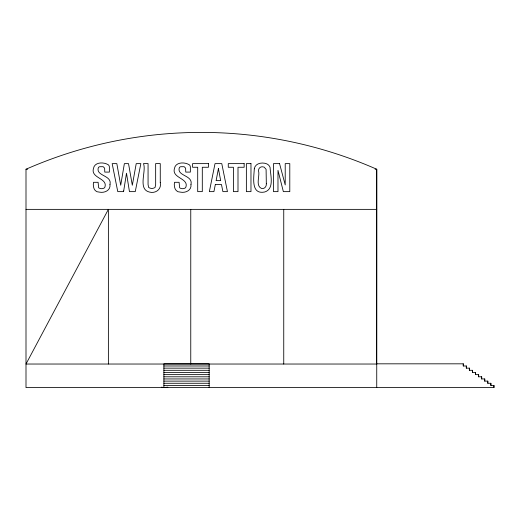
<?xml version="1.0" encoding="UTF-8"?>
<svg xmlns="http://www.w3.org/2000/svg" width="520" height="520" viewBox="0 0 520 520"><rect width="100%" height="100%" fill="white"/><g stroke="black" fill="none" stroke-linecap="round" stroke-linejoin="round"><path stroke-width="0.78" d="M376.662 364.032L376.74 169.24L375.115 169.24M161.506 387.185L163.891 387.595L167.863 387.153M490.796 383.272L490.796 385.431L494 385.431L494 387.595L26 387.595L26 169.24L27.625 169.24M26 209.365L376.74 209.365M376.597 363.825L463.353 363.825L463.353 365.989M376.74 364.032L26 364.032L108.381 209.365L108.381 364.032M163.891 365.989L209.164 365.989M163.891 368.147L209.164 368.147M163.891 370.305L209.164 370.305M163.891 372.469L209.164 372.469M163.891 374.628L209.164 374.628M163.891 376.792L209.164 376.792M163.891 378.95L209.164 378.95M163.891 381.115L209.164 381.115M163.891 383.272L209.164 383.272M163.891 385.431L209.164 385.431M493.857 385.431L493.857 387.595M490.932 385.431L490.932 383.272L487.728 383.272L487.728 381.115M487.871 383.272L487.871 381.115L484.66 381.115L484.66 378.95M484.803 381.115L484.803 378.95L481.598 378.95L481.598 376.792M481.741 378.95L481.741 376.792L478.53 376.792L478.53 374.628M478.673 376.792L478.673 374.628L475.469 374.628L475.469 372.469M475.612 374.628L475.612 372.469L472.401 372.469L472.401 370.305M472.543 372.469L472.543 370.305L469.339 370.305L469.339 368.147M469.482 370.305L469.482 368.147L466.271 368.147L466.271 365.989M466.414 368.147L466.414 365.989L463.209 365.989L463.209 363.825M376.74 387.595L376.74 169.24A435.903 435.903 0 0 0 26 169.24M283.745 209.365L283.745 364.032M209.164 387.595L209.164 363.825L163.891 363.825L163.891 387.595M190.762 209.365L190.762 364.032M160.264 182.592C161.837 189.306 155.435 193.843 149.298 192.023C137.501 189.15 146.647 170.905 143.462 163.599L148.064 163.599L148.064 184.457L148.609 187.382C150.319 188.767 153.419 188.806 155.109 187.382L155.656 184.457L155.656 163.599L160.264 163.599L160.264 182.592M109.98 184.489C110.799 190.483 104.331 193.232 99.32 192.108C94.003 192.264 92.697 186.498 93.535 182.299L98.105 182.299L98.651 187.772C100.334 189.092 103.019 188.994 104.669 187.675C108.739 178.119 90.415 178.451 93.463 168.474C94.536 161.863 103.812 161.902 108.303 164.794A3.075 3.075 0 0 1 109.369 167.174L109.369 172.094L104.767 172.094L104.63 168.175L103.174 166.699L99.593 166.712L98.462 167.362C95.127 176.241 112.32 174.961 109.98 184.489M190.97 184.489C191.783 190.483 185.322 193.232 180.31 192.108C174.993 192.264 173.68 186.498 174.519 182.299L179.094 182.299L179.641 187.772C181.317 189.092 184.002 188.994 185.66 187.675C189.728 178.119 171.405 178.451 174.447 168.474C175.519 161.863 184.795 161.902 189.293 164.794A3.075 3.075 0 0 1 190.359 167.174L190.359 172.094L185.757 172.094L185.62 168.175L184.165 166.699L180.583 166.712L179.446 167.362C176.118 176.241 193.303 174.961 190.97 184.489M254.293 168.818C253.948 177.047 250.523 194.968 264.771 191.978C274.638 188.897 270.406 175.065 270.075 167.44A6.188 6.188 0 0 0 266.734 163.852C262.223 161.967 255.151 163.176 254.293 168.818M266.325 183.781C266.663 186.537 264.322 189.267 261.463 188.442C255.183 185.478 260.137 175.864 258.499 170.807L258.719 169.351A3.666 3.666 0 0 1 262.431 166.784L264.121 167.108L266.091 169.306L266.325 183.781M123.695 190.925L123.598 191.633L117.773 191.633L112.171 163.631L116.838 163.631L120.705 185.263L124.371 163.631L128.524 163.631L132.321 185.263L136.214 163.631L140.855 163.631L135.252 191.633L129.454 191.633L126.497 173.192L123.695 190.925M218.426 168.617L216.112 180.629L220.681 180.629L218.426 168.617M215.339 184.457L213.922 191.633L209.352 191.633L215.014 163.631L221.774 163.631L227.442 191.633L222.898 191.633L221.455 184.457L215.339 184.457M208.448 163.631L192.582 163.631L192.582 167.264L197.697 167.264L197.697 191.633L202.3 191.633L202.3 167.264L208.448 167.264L208.448 163.631M244.147 163.631L228.274 163.631L228.274 167.264L233.395 167.264L233.395 191.633L237.998 191.633L237.998 167.264L244.147 167.264L244.147 163.631M250.972 163.631L246.369 163.631L246.369 191.633L250.972 191.633L250.972 163.631M279.552 163.631L273.468 163.631L273.468 191.633L277.979 191.633L277.979 170.358L283.355 191.633L289.789 191.633L289.789 163.631L285.22 163.631L285.22 184.938L279.552 163.631"/></g></svg>
